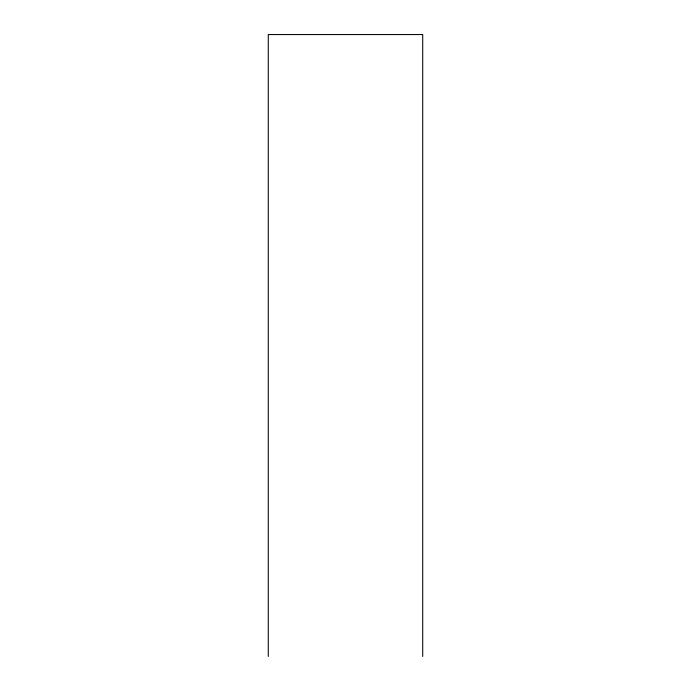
<?xml version="1.0" encoding="UTF-8"?>
<svg xmlns="http://www.w3.org/2000/svg" width="691" height="691" viewBox="0 0 691 691"><rect width="100%" height="100%" fill="white"/><g stroke="black" fill="none" stroke-linecap="round" stroke-linejoin="round"><path stroke-width="1.04" d="M422.719 656.45L422.719 34.55L268.281 34.55L268.281 656.45"/></g></svg>
